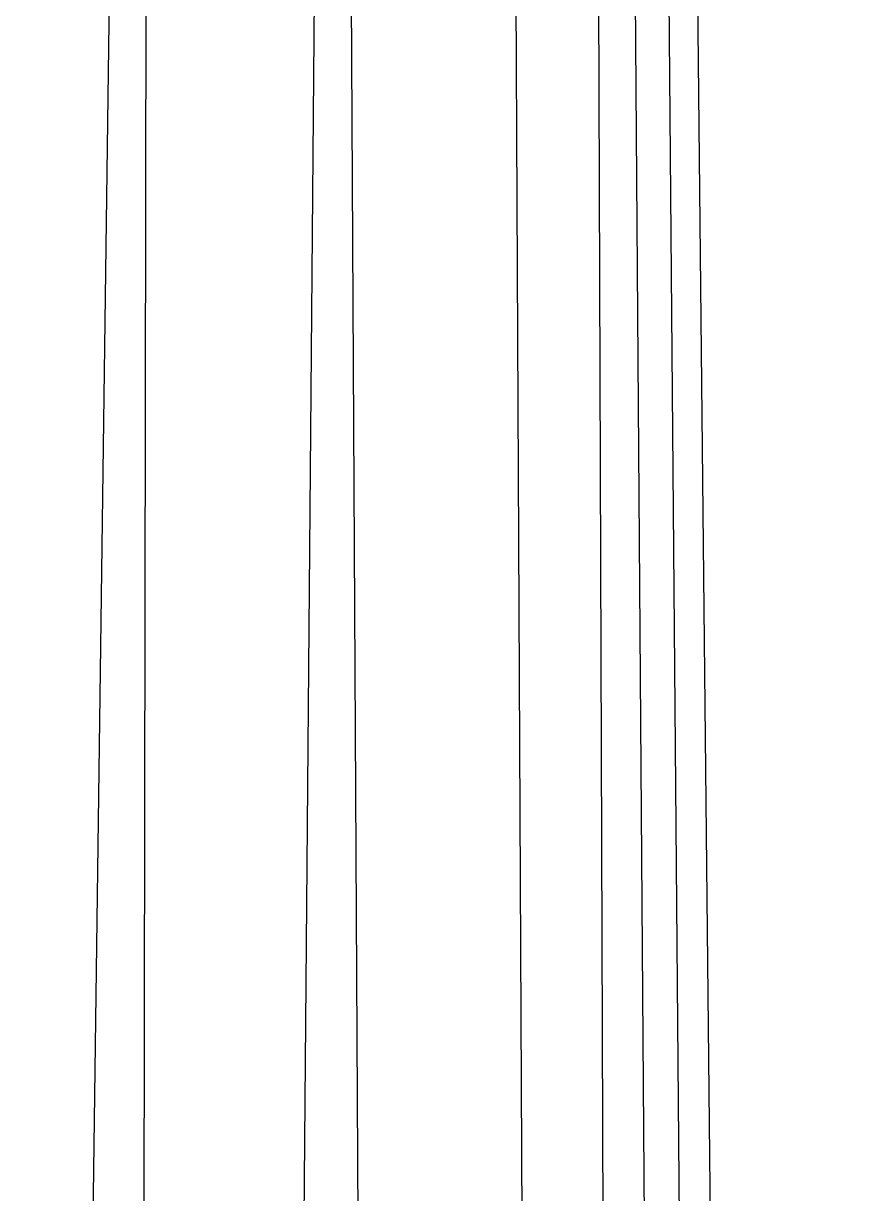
# Model space of a CAD drawing. Header units: inches. Extents: x 155 to 361, y 91 to 381.
# Drawn here: x 279.47 to 282.04, y 281.987 to 285.564 of the extents above; entities that cross this region are included whole.
import ezdxf

# ---------------------------------------------------------------- set-up
doc = ezdxf.new("R2010")
doc.units = ezdxf.units.IN
doc.header["$MEASUREMENT"] = 0
doc.layers.add('çziigi', color=10, linetype='Continuous')

msp = doc.modelspace()

# ---------------------------------------------------------------- linework, layer by layer
at = {"layer": 'çziigi'}
for p, q in [((279.7348, 285.8509), (279.072, 235.7541)), ((280.3606, 285.8576), (279.9381, 235.7667)), ((280.4703, 285.847), (280.7392, 235.7597)), ((281.5279, 285.851), (282.04, 235.8474)), ((279.764, 235.7452), (279.8459, 285.8411)), ((281.2164, 235.7784), (280.9745, 285.8416)), ((281.2268, 285.8265), (281.399, 235.8991)), ((281.3379, 285.8447), (281.7077, 235.8171)), ((281.8579, 235.8709), (281.4414, 285.8384))]:
    msp.add_line(p, q, dxfattribs=at)

doc.saveas('drawing.dxf')
